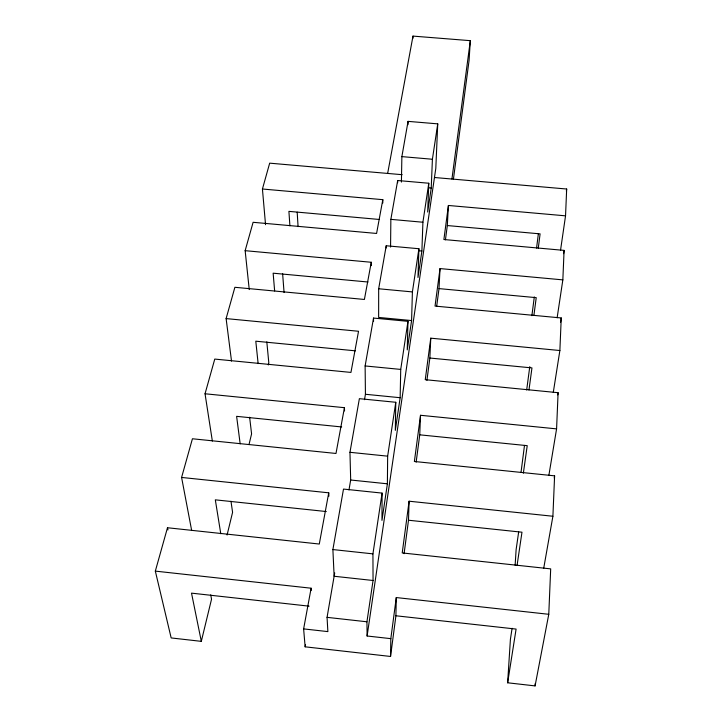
<?xml version="1.0" encoding="UTF-8"?>
<svg xmlns="http://www.w3.org/2000/svg" width="722" height="722" viewBox="0 0 722 722"><rect width="100%" height="100%" fill="white"/><g stroke="black" fill="none" stroke-linecap="round" stroke-linejoin="round"><path stroke-width="1.08" d="M390.566 247.068L390.855 219.362L397.678 180.518L428.787 183.235L422.911 222.232L421.892 251.03L417.975 277.492L418.913 248.729L386.225 245.76L378.671 288.764L378.644 317.436L411.585 320.559L407.244 349.881L407.975 321.335L373.527 318.068L365.124 365.946L365.431 394.275L364.493 399.699M382.804 203.017L382.813 199.669L262.429 189.011L265.543 224.695M382.813 199.669L376.586 233.45L253.106 222.295L245.146 250.678L371.27 262.267L364.402 299.459L234.885 287.293L226.112 318.592L358.536 331.263L350.946 372.417L214.768 359.078L205.039 393.77L344.439 407.686L335.992 453.461L192.431 438.768L181.592 477.441L328.736 492.819L319.286 544.036L167.486 527.746L155.329 571.12L311.128 588.213L303.628 628.898L305.135 646.822L390.548 656.46L390.819 638.654L367.11 636.001L366.938 621.786L373.057 580.497L334.133 576.255L332.887 549.559L343.501 489.074L382.082 493.099L381.965 520.4L387.389 483.812L387.651 456.16L395.773 402.28L359.375 398.67L349.962 452.306L350.684 480.004L348.979 489.94M386.207 247.971L386.225 245.76M397.642 182.738L397.678 180.518M395.773 402.28L395.313 430.366L400.15 397.714L400.728 369.42L407.975 321.335M401.414 182.088L401.874 156.62L408.056 121.368L437.74 123.859L435.799 168.425L367.11 636.001M390.548 656.46L395.909 615.776L396.279 597.563L548.774 614.296L550.687 568.873L402.217 552.935L409.094 501.212L552.899 516.248L554.604 475.843L414.374 461.484L420.511 415.285L556.581 428.877L558.097 392.696L425.249 379.691L430.763 338.176L559.875 350.522L561.247 317.951L435.032 306.092L440.023 268.584L562.844 279.874L564.09 250.39L443.886 239.523L448.407 205.472L565.543 215.833L566.671 189.02L434.463 177.504M407.984 124.68L408.056 121.368M412.939 38.302L412.993 36.1L470.32 40.667L469.074 60.44L453.452 178.975M411.585 320.559L412.406 291.914L418.913 248.729M404.085 553.693L408.499 520.228L409.094 501.212M428.787 183.235L427.677 212.042L431.233 188.027L432.406 159.246L437.74 123.859M416.143 462.161L419.744 434.825L420.511 415.285M426.919 380.386L429.861 358.031L430.763 338.176M512.097 628.266L510.409 639.277L507.638 682.786L535.074 685.9L535.183 683.662M436.693 306.227L439.012 288.61L440.023 268.584M445.438 239.83L447.315 225.553L448.407 205.472M515.129 565.218L516.122 549.595L518.667 531.933M521.058 472.062L524.497 445.393M536.563 248.052L538.377 233.666M538.269 248.224L540.101 233.865L447.315 225.553M531.888 315.658L534.307 296.932M533.883 315.541L536.229 297.654L439.012 288.61M390.819 638.654L396.279 597.563M451.927 179.029L470.32 40.667M526.672 389.979L529.777 366.641M528.973 389.979L531.961 367.904L429.861 358.031M523.36 473.19L527.231 445.664L419.744 434.825M566.355 191.231L566.671 189.02M560.552 250.137L565.543 215.833M517.069 565.407L521.979 532.204L408.499 520.228M563.593 253.702L564.09 250.39M373.057 580.497L372.931 553.864L382.082 493.099M557.131 317.797L562.844 279.874M560.561 322.391L561.247 317.951M553.287 392.398L559.875 350.522M507.638 682.786L516.095 629.079L395.909 615.776M557.745 394.907L558.097 392.696M548.846 475.491L556.581 428.877M554.216 478.054L554.604 475.843M303.628 628.898L327.869 631.606L327.057 617.355L334.701 572.934M543.72 568.232L552.899 516.248M305.135 646.822L305.532 644.638M387.651 173.433L412.993 36.1M535.074 685.9L548.774 614.296M155.329 571.12L171.168 637.941L201.312 641.353L211.528 599.224L210.725 594.847M227.078 535.02L232.583 512.304L230.968 501.212M248.991 444.59L251.581 433.904L249.632 417.235M268.286 364.962L268.81 362.823L266.815 341.858M262.429 189.011L269.676 163.163L402.19 174.697M401.874 156.62L432.406 159.246M429.021 187.837L431.233 188.027M390.855 219.362L422.911 222.232M379.384 219.47L288.908 211.365L289.901 225.833M418.534 250.724L421.892 251.03M368.021 282.013L273.142 273.187L274.64 290.921M378.671 288.764L412.406 291.914M355.495 350.838L255.796 341.19L258.133 363.608M365.124 365.946L400.728 369.42M365.431 394.275L400.15 397.714M341.677 426.946L236.617 416.341L240.173 443.877M349.962 452.306L387.651 456.16M350.684 480.004L387.389 483.812M326.29 511.546L215.318 499.841L220.779 533.748M332.887 549.559L372.931 553.864M309.097 606.164L191.52 593.141L201.312 641.353M327.057 617.355L366.938 621.786M167.486 527.746L167.955 529.948M181.592 477.441L191.664 530.489M205.039 393.77L212.358 441.079M226.112 318.592L231.518 361.09M245.146 250.678L249.243 289.567M282.618 273.638L284.071 292.527M311.128 588.213L311.29 590.37M297.184 212.151L298.078 226.627M328.736 492.819L328.898 496.185M344.439 407.686L344.538 410.953M371.27 262.267L371.279 265.606M373.527 318.068L373.536 321.362"/></g></svg>
